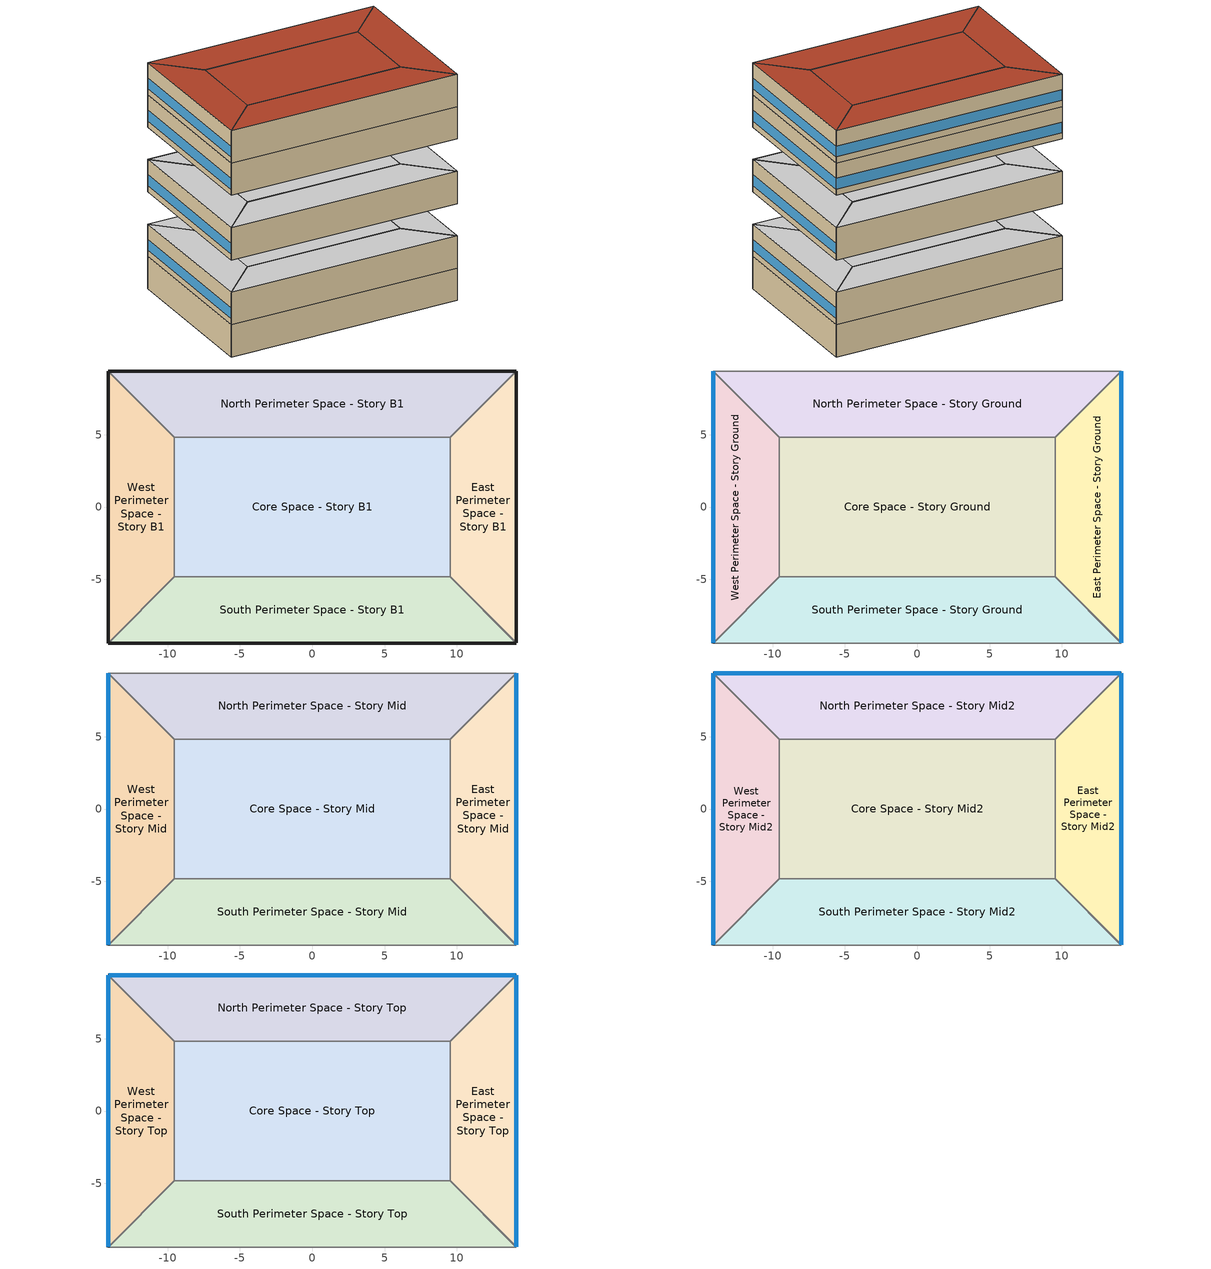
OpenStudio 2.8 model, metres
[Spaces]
West Perimeter Space - Story B1
 floor ground: -14.11,-9.41 -14.11,9.41 -9.54,4.83 -9.54,-4.83 z-3.96
 wall ground: -14.11,9.41 -14.11,-9.41 z-3.96:0
 wall to North Perimeter Space - Story B1: -9.54,4.83 -14.11,9.41 z-3.96:0
 wall to Core Space - Story B1: -9.54,-4.83 -9.54,4.83 z-3.96:0
 wall to South Perimeter Space - Story B1: -14.11,-9.41 -9.54,-4.83 z-3.96:0
North Perimeter Space - Story B1
 floor ground: -14.11,9.41 14.11,9.41 9.54,4.83 -9.54,4.83 z-3.96
 wall ground: 14.11,9.41 -14.11,9.41 z-3.96:0
 wall to East Perimeter Space - Story B1: 9.54,4.83 14.11,9.41 z-3.96:0
 wall to Core Space - Story B1: -9.54,4.83 9.54,4.83 z-3.96:0
East Perimeter Space - Story B1
 floor ground: 14.11,9.41 14.11,-9.41 9.54,-4.83 9.54,4.83 z-3.96
 wall ground: 14.11,-9.41 14.11,9.41 z-3.96:0
 wall to South Perimeter Space - Story B1: 9.54,-4.83 14.11,-9.41 z-3.96:0
 wall to Core Space - Story B1: 9.54,4.83 9.54,-4.83 z-3.96:0
South Perimeter Space - Story B1
 floor ground: 14.11,-9.41 -14.11,-9.41 -9.54,-4.83 9.54,-4.83 z-3.96
 wall ground: -14.11,-9.41 14.11,-9.41 z-3.96:0
 wall to Core Space - Story B1: 9.54,-4.83 -9.54,-4.83 z-3.96:0
Core Space - Story B1
 floor ground: -9.54,-4.83 -9.54,4.83 9.54,4.83 9.54,-4.83 z-3.96
West Perimeter Space - Story Ground
 floor to West Perimeter Space - Story B1: -14.11,-9.41 -14.11,9.41 -9.54,4.83 -9.54,-4.83 z0
 wall outside: -14.11,9.41 -14.11,-9.41 z0:3.96
 wall to North Perimeter Space - Story Ground: -9.54,4.83 -14.11,9.41 z0:3.96
 wall to Core Space - Story Ground: -9.54,-4.83 -9.54,4.83 z0:3.96
 wall to South Perimeter Space - Story Ground: -14.11,-9.41 -9.54,-4.83 z0:3.96
 window: -14.11,9.38 -14.11,-9.38 z0.76:2.07
 ceiling adiabatic: -9.54,-4.83 -9.54,4.83 -14.11,9.41 -14.11,-9.41 z3.96
North Perimeter Space - Story Ground
 floor to North Perimeter Space - Story B1: -14.11,9.41 14.11,9.41 9.54,4.83 -9.54,4.83 z0
 wall adiabatic: 14.11,9.41 -14.11,9.41 z0:3.96
 wall to East Perimeter Space - Story Ground: 9.54,4.83 14.11,9.41 z0:3.96
 wall to Core Space - Story Ground: -9.54,4.83 9.54,4.83 z0:3.96
 ceiling adiabatic: -9.54,4.83 9.54,4.83 14.11,9.41 -14.11,9.41 z3.96
East Perimeter Space - Story Ground
 floor to East Perimeter Space - Story B1: 14.11,9.41 14.11,-9.41 9.54,-4.83 9.54,4.83 z0
 wall outside: 14.11,-9.41 14.11,9.41 z0:3.96
 wall to South Perimeter Space - Story Ground: 9.54,-4.83 14.11,-9.41 z0:3.96
 wall to Core Space - Story Ground: 9.54,4.83 9.54,-4.83 z0:3.96
 window: 14.11,-9.38 14.11,9.38 z0.76:2.07
 ceiling adiabatic: 9.54,4.83 9.54,-4.83 14.11,-9.41 14.11,9.41 z3.96
South Perimeter Space - Story Ground
 floor to South Perimeter Space - Story B1: 14.11,-9.41 -14.11,-9.41 -9.54,-4.83 9.54,-4.83 z0
 wall adiabatic: -14.11,-9.41 14.11,-9.41 z0:3.96
 wall to Core Space - Story Ground: 9.54,-4.83 -9.54,-4.83 z0:3.96
 ceiling adiabatic: 9.54,-4.83 -9.54,-4.83 -14.11,-9.41 14.11,-9.41 z3.96
Core Space - Story Ground
 floor to Core Space - Story B1: -9.54,-4.83 -9.54,4.83 9.54,4.83 9.54,-4.83 z0
 ceiling adiabatic: 9.54,-4.83 9.54,4.83 -9.54,4.83 -9.54,-4.83 z3.96
West Perimeter Space - Story Mid
 floor adiabatic: -14.11,-9.41 -14.11,9.41 -9.54,4.83 -9.54,-4.83 z7.92
 wall outside: -14.11,9.41 -14.11,-9.41 z7.92:11.89
 wall to North Perimeter Space - Story Mid: -9.54,4.83 -14.11,9.41 z7.92:11.89
 wall to Core Space - Story Mid: -9.54,-4.83 -9.54,4.83 z7.92:11.89
 wall to South Perimeter Space - Story Mid: -14.11,-9.41 -9.54,-4.83 z7.92:11.89
 window: -14.11,9.38 -14.11,-9.38 z8.69:10
 ceiling adiabatic: -9.54,-4.83 -9.54,4.83 -14.11,9.41 -14.11,-9.41 z11.89
North Perimeter Space - Story Mid
 floor adiabatic: -14.11,9.41 14.11,9.41 9.54,4.83 -9.54,4.83 z7.92
 wall adiabatic: 14.11,9.41 -14.11,9.41 z7.92:11.89
 wall to East Perimeter Space - Story Mid: 9.54,4.83 14.11,9.41 z7.92:11.89
 wall to Core Space - Story Mid: -9.54,4.83 9.54,4.83 z7.92:11.89
 ceiling adiabatic: -9.54,4.83 9.54,4.83 14.11,9.41 -14.11,9.41 z11.89
East Perimeter Space - Story Mid
 floor adiabatic: 14.11,9.41 14.11,-9.41 9.54,-4.83 9.54,4.83 z7.92
 wall outside: 14.11,-9.41 14.11,9.41 z7.92:11.89
 wall to South Perimeter Space - Story Mid: 9.54,-4.83 14.11,-9.41 z7.92:11.89
 wall to Core Space - Story Mid: 9.54,4.83 9.54,-4.83 z7.92:11.89
 window: 14.11,-9.38 14.11,9.38 z8.69:10
 ceiling adiabatic: 9.54,4.83 9.54,-4.83 14.11,-9.41 14.11,9.41 z11.89
South Perimeter Space - Story Mid
 floor adiabatic: 14.11,-9.41 -14.11,-9.41 -9.54,-4.83 9.54,-4.83 z7.92
 wall adiabatic: -14.11,-9.41 14.11,-9.41 z7.92:11.89
 wall to Core Space - Story Mid: 9.54,-4.83 -9.54,-4.83 z7.92:11.89
 ceiling adiabatic: 9.54,-4.83 -9.54,-4.83 -14.11,-9.41 14.11,-9.41 z11.89
Core Space - Story Mid
 floor adiabatic: -9.54,-4.83 -9.54,4.83 9.54,4.83 9.54,-4.83 z7.92
 ceiling adiabatic: 9.54,-4.83 9.54,4.83 -9.54,4.83 -9.54,-4.83 z11.89
West Perimeter Space - Story Mid2
 floor adiabatic: -14.11,-9.41 -14.11,9.41 -9.54,4.83 -9.54,-4.83 z15.85
 wall outside: -14.11,9.41 -14.11,-9.41 z15.85:19.81
 wall to North Perimeter Space - Story Mid2: -9.54,4.83 -14.11,9.41 z15.85:19.81
 wall to Core Space - Story Mid2: -9.54,-4.83 -9.54,4.83 z15.85:19.81
 wall to South Perimeter Space - Story Mid2: -14.11,-9.41 -9.54,-4.83 z15.85:19.81
 window: -14.11,9.38 -14.11,-9.38 z16.61:17.92
North Perimeter Space - Story Mid2
 floor adiabatic: -14.11,9.41 14.11,9.41 9.54,4.83 -9.54,4.83 z15.85
 wall outside: 14.11,9.41 -14.11,9.41 z15.85:19.81
 wall to East Perimeter Space - Story Mid2: 9.54,4.83 14.11,9.41 z15.85:19.81
 wall to Core Space - Story Mid2: -9.54,4.83 9.54,4.83 z15.85:19.81
 window: 14.08,9.41 -14.08,9.41 z16.61:17.92
East Perimeter Space - Story Mid2
 floor adiabatic: 14.11,9.41 14.11,-9.41 9.54,-4.83 9.54,4.83 z15.85
 wall outside: 14.11,-9.41 14.11,9.41 z15.85:19.81
 wall to South Perimeter Space - Story Mid2: 9.54,-4.83 14.11,-9.41 z15.85:19.81
 wall to Core Space - Story Mid2: 9.54,4.83 9.54,-4.83 z15.85:19.81
 window: 14.11,-9.38 14.11,9.38 z16.61:17.92
South Perimeter Space - Story Mid2
 floor adiabatic: 14.11,-9.41 -14.11,-9.41 -9.54,-4.83 9.54,-4.83 z15.85
 wall adiabatic: -14.11,-9.41 14.11,-9.41 z15.85:19.81
 wall to Core Space - Story Mid2: 9.54,-4.83 -9.54,-4.83 z15.85:19.81
Core Space - Story Mid2
 floor adiabatic: -9.54,-4.83 -9.54,4.83 9.54,4.83 9.54,-4.83 z15.85
West Perimeter Space - Story Top
 floor to West Perimeter Space - Story Mid2: -14.11,-9.41 -14.11,9.41 -9.54,4.83 -9.54,-4.83 z19.81
 wall outside: -14.11,9.41 -14.11,-9.41 z19.81:23.77
 wall to North Perimeter Space - Story Top: -9.54,4.83 -14.11,9.41 z19.81:23.77
 wall to Core Space - Story Top: -9.54,-4.83 -9.54,4.83 z19.81:23.77
 wall to South Perimeter Space - Story Top: -14.11,-9.41 -9.54,-4.83 z19.81:23.77
 window: -14.11,9.38 -14.11,-9.38 z20.57:21.89
 roof outside: -9.54,-4.83 -9.54,4.83 -14.11,9.41 -14.11,-9.41 z23.77
North Perimeter Space - Story Top
 floor to North Perimeter Space - Story Mid2: -14.11,9.41 14.11,9.41 9.54,4.83 -9.54,4.83 z19.81
 wall outside: 14.11,9.41 -14.11,9.41 z19.81:23.77
 wall to East Perimeter Space - Story Top: 9.54,4.83 14.11,9.41 z19.81:23.77
 wall to Core Space - Story Top: -9.54,4.83 9.54,4.83 z19.81:23.77
 window: 14.08,9.41 -14.08,9.41 z20.57:21.88
 roof outside: -9.54,4.83 9.54,4.83 14.11,9.41 -14.11,9.41 z23.77
East Perimeter Space - Story Top
 floor to East Perimeter Space - Story Mid2: 14.11,9.41 14.11,-9.41 9.54,-4.83 9.54,4.83 z19.81
 wall outside: 14.11,-9.41 14.11,9.41 z19.81:23.77
 wall to South Perimeter Space - Story Top: 9.54,-4.83 14.11,-9.41 z19.81:23.77
 wall to Core Space - Story Top: 9.54,4.83 9.54,-4.83 z19.81:23.77
 window: 14.11,-9.38 14.11,9.38 z20.57:21.89
 roof outside: 9.54,4.83 9.54,-4.83 14.11,-9.41 14.11,9.41 z23.77
South Perimeter Space - Story Top
 floor to South Perimeter Space - Story Mid2: 14.11,-9.41 -14.11,-9.41 -9.54,-4.83 9.54,-4.83 z19.81
 wall adiabatic: -14.11,-9.41 14.11,-9.41 z19.81:23.77
 wall to Core Space - Story Top: 9.54,-4.83 -9.54,-4.83 z19.81:23.77
 roof outside: 9.54,-4.83 -9.54,-4.83 -14.11,-9.41 14.11,-9.41 z23.77
Core Space - Story Top
 floor to Core Space - Story Mid2: -9.54,-4.83 -9.54,4.83 9.54,4.83 9.54,-4.83 z19.81
 roof outside: 9.54,-4.83 9.54,4.83 -9.54,4.83 -9.54,-4.83 z23.77
[Building]
90.1-2004|MediumOffice: Space Type=Office WholeBuilding - Md Office
[Site]
Site 1
[SpaceType]
Office WholeBuilding - Md Office: Standards Building Type=Office; Standards Space Type=WholeBuilding - Md Office
[BuildingStory] Nominal Floor to Floor Height {m}=3.9624
Name | Nominal Z Coordinate {m}
Story B1 | -3.9624
Story Ground | 0
Story Mid | 7.9248
Story Mid2 | 15.8496
Story Top | 19.812
[Space]
Name | Building Story | Thermal Zone
West Perimeter Space - Story B1 | Story B1 | Zone West Perimeter Space - Story B1
North Perimeter Space - Story B1 | Story B1 | Zone North Perimeter Space - Story B1
East Perimeter Space - Story B1 | Story B1 | Zone East Perimeter Space - Story B1
South Perimeter Space - Story B1 | Story B1 | Zone South Perimeter Space - Story B1
Core Space - Story B1 | Story B1 | Zone Core Space - Story B1
West Perimeter Space - Story Ground | Story Ground | Zone West Perimeter Space - Story Ground
North Perimeter Space - Story Ground | Story Ground | Zone North Perimeter Space - Story Ground
East Perimeter Space - Story Ground | Story Ground | Zone East Perimeter Space - Story Ground
South Perimeter Space - Story Ground | Story Ground | Zone South Perimeter Space - Story Ground
Core Space - Story Ground | Story Ground | Zone Core Space - Story Ground
West Perimeter Space - Story Mid | Story Mid | Zone West Perimeter Space - Story Mid
North Perimeter Space - Story Mid | Story Mid | Zone North Perimeter Space - Story Mid
East Perimeter Space - Story Mid | Story Mid | Zone East Perimeter Space - Story Mid
South Perimeter Space - Story Mid | Story Mid | Zone South Perimeter Space - Story Mid
Core Space - Story Mid | Story Mid | Zone Core Space - Story Mid
West Perimeter Space - Story Mid2 | Story Mid2 | Zone West Perimeter Space - Story Mid2
North Perimeter Space - Story Mid2 | Story Mid2 | Zone North Perimeter Space - Story Mid2
East Perimeter Space - Story Mid2 | Story Mid2 | Zone East Perimeter Space - Story Mid2
South Perimeter Space - Story Mid2 | Story Mid2 | Zone South Perimeter Space - Story Mid2
Core Space - Story Mid2 | Story Mid2 | Zone Core Space - Story Mid2
West Perimeter Space - Story Top | Story Top | Zone West Perimeter Space - Story Top
North Perimeter Space - Story Top | Story Top | Zone North Perimeter Space - Story Top
East Perimeter Space - Story Top | Story Top | Zone East Perimeter Space - Story Top
South Perimeter Space - Story Top | Story Top | Zone South Perimeter Space - Story Top
Core Space - Story Top | Story Top | Zone Core Space - Story Top
[ThermalZone] Use Ideal Air Loads=No
Name | Multiplier
Zone West Perimeter Space - Story B1; Zone North Perimeter Space - Story B1; Zone East Perimeter Space - Story B1; Zone South Perimeter Space - Story B1; Zone Core Space - Story B1; Zone West Perimeter Space - Story Ground; Zone North Perimeter Space - Story Ground; Zone East Perimeter Space - Story Ground; Zone South Perimeter Space - Story Ground; Zone Core Space - Story Ground; Zone West Perimeter Space - Story Mid2; Zone North Perimeter Space - Story Mid2; Zone East Perimeter Space - Story Mid2; Zone South Perimeter Space - Story Mid2; Zone Core Space - Story Mid2; Zone West Perimeter Space - Story Top; Zone North Perimeter Space - Story Top; Zone East Perimeter Space - Story Top; Zone South Perimeter Space - Story Top; Zone Core Space - Story Top | 1
Zone West Perimeter Space - Story Mid; Zone North Perimeter Space - Story Mid; Zone East Perimeter Space - Story Mid; Zone South Perimeter Space - Story Mid; Zone Core Space - Story Mid | 3
[Sizing:Zone] Zone Cooling Design Supply Air Temperature Input Method=SupplyAirTemperature; Zone Cooling Design Supply Air Temperature {C}=14; Zone Cooling Design Supply Air Temperature Difference {deltaC}=11.11; Zone Heating Design Supply Air Temperature Input Method=SupplyAirTemperature; Zone Heating Design Supply Air Temperature {C}=40; Zone Heating Design Supply Air Temperature Difference {deltaC}=11.11; Zone Cooling Design Supply Air Humidity Ratio {kg-H2O/kg-air}=0.0085; Zone Heating Design Supply Air Humidity Ratio {kg-H2O/kg-air}=0.008; Cooling Design Air Flow Method=DesignDay; Heating Design Air Flow Method=DesignDay; Account for Dedicated Outdoor Air System=No; Dedicated Outdoor Air System Control Strategy=NeutralSupplyAir; Dedicated Outdoor Air Low Setpoint Temperature for Design {C}=autosize; Dedicated Outdoor Air High Setpoint Temperature for Design {C}=autosize
Zone West Perimeter Space - Story B1; Zone North Perimeter Space - Story B1; Zone East Perimeter Space - Story B1; Zone South Perimeter Space - Story B1; Zone Core Space - Story B1; Zone West Perimeter Space - Story Ground; Zone North Perimeter Space - Story Ground; Zone East Perimeter Space - Story Ground; Zone South Perimeter Space - Story Ground; Zone Core Space - Story Ground; Zone West Perimeter Space - Story Mid; Zone North Perimeter Space - Story Mid; Zone East Perimeter Space - Story Mid; Zone South Perimeter Space - Story Mid; Zone Core Space - Story Mid; Zone West Perimeter Space - Story Mid2; Zone North Perimeter Space - Story Mid2; Zone East Perimeter Space - Story Mid2; Zone South Perimeter Space - Story Mid2; Zone Core Space - Story Mid2; Zone West Perimeter Space - Story Top; Zone North Perimeter Space - Story Top; Zone East Perimeter Space - Story Top; Zone South Perimeter Space - Story Top; Zone Core Space - Story Top
